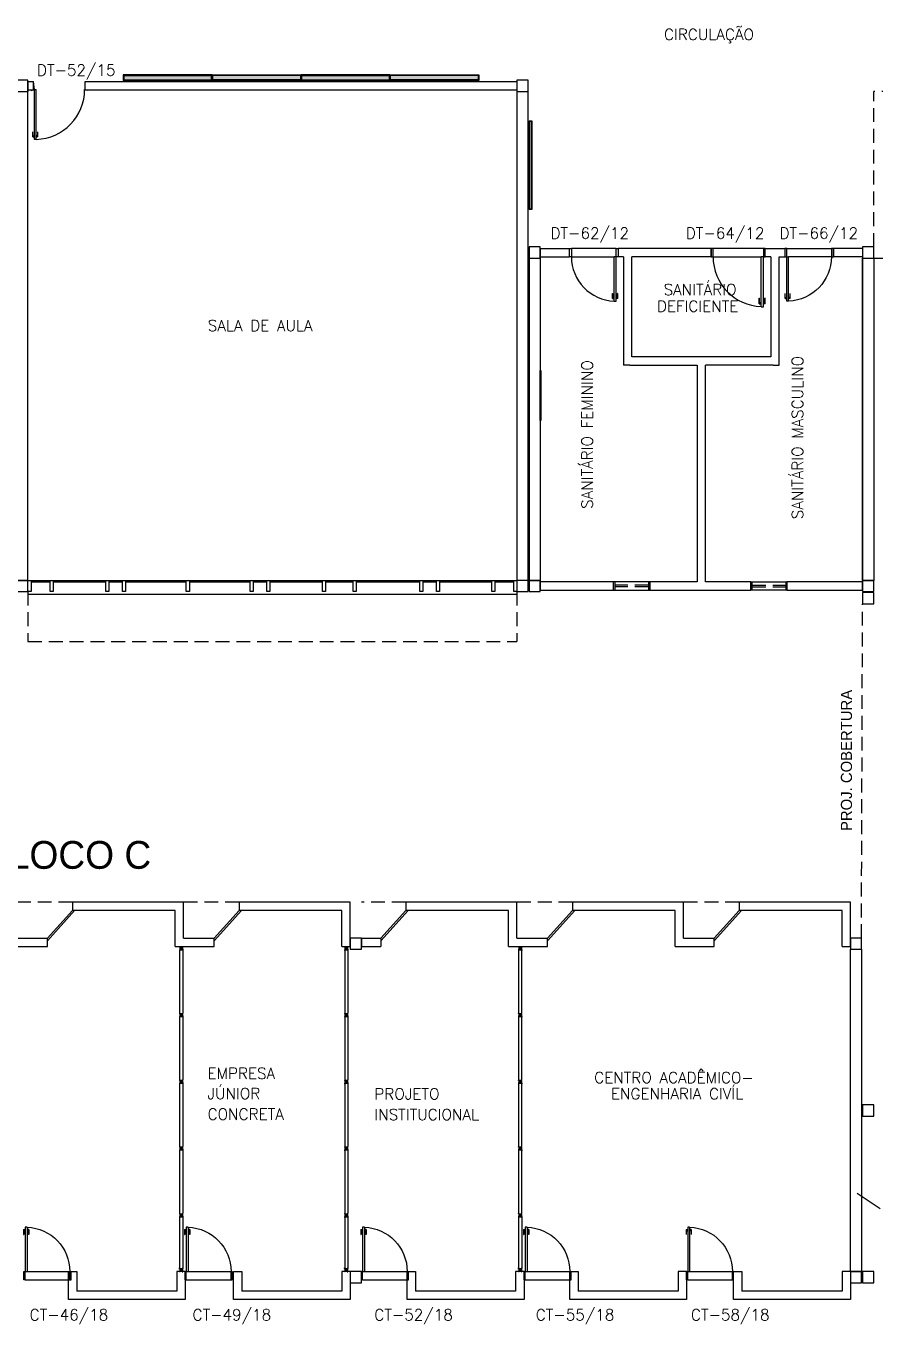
# Model space of a CAD drawing. Header units: centimetres. Extents: x -214 to 72, y 205 to 367.
# Drawn here: x -126.21 to -110.93, y 259.71 to 283.07 of the extents above; entities that cross this region are included whole.
import ezdxf

# ---------------------------------------------------------------- set-up
doc = ezdxf.new("R2010")
doc.units = ezdxf.units.CM
doc.header["$MEASUREMENT"] = 0
doc.linetypes.add('DASHDOT', pattern=[1, 0.5, -0.25, 0, -0.25])
doc.linetypes.add('HIDDEN', pattern=[0.375, 0.25, -0.125])
doc.layers.get('0').update_dxf_attribs({"linetype": 'CONTINUOUS'})
for name, color, linetype in [('ALV', 2, 'CONTINUOUS'), ('DIV', 2, 'CONTINUOUS'), ('ENDEREÇO NOVO', 2, 'CONTINUOUS'), ('ESQ', 1, 'CONTINUOUS'), ('ESTRUT', 3, 'CONTINUOUS'), ('JAN2', 1, 'HIDDEN'), ('MACANETA', 2, 'CONTINUOUS'), ('MARCO', 2, 'CONTINUOUS'), ('PainelFELTRO', 2, 'CONTINUOUS'), ('PainelVIDRO', 2, 'CONTINUOUS'), ('PAREDE_VST', 2, 'CONTINUOUS'), ('PISO', 1, 'CONTINUOUS'), ('PORTA', 1, 'CONTINUOUS'), ('PROJ', 1, 'HIDDEN'), ('REBOCO', 2, 'CONTINUOUS'), ('SOLEIRA', 1, 'CONTINUOUS'), ('TEXTO', 2, 'CONTINUOUS'), ('USO', 2, 'CONTINUOUS')]:
    doc.layers.add(name, color=color, linetype=linetype)
doc.styles.add('UNB-100', font='simplex.shx', dxfattribs={"height": 0.2})

# ---------------------------------------------------------------- blocks, each defined once
blk = doc.blocks.new('DIV12')
for p, q in [((-0.005, 0), (0.005, 0)), ((0, -0.005), (0, 0.005)), ((0.024, 0.018), (0.028, 0.018)), ((0.024, 0.018), (0.024, 0.016)), ((0.024, 0.016), (0.028, 0.016)), ((0.028, 0.03), (0.043, 0.03)), ((0.028, 0.018), (0.028, 0.03)), ((0.028, -0.017), (0.028, 0.016)), ((0.03, 0.028), (1.169, 0.028)), ((0.03, -0.029), (0.03, 0.028)), ((0.043, 0.03), (0.043, 0.028)), ((0.024, -0.017), (0.028, -0.017)), ((0.024, -0.017), (0.024, -0.019)), ((0.024, -0.019), (0.028, -0.019)), ((0.028, -0.031), (0.028, -0.019)), ((0.028, -0.031), (0.043, -0.031)), ((0.03, -0.029), (1.169, -0.029)), ((0.043, -0.029), (0.043, -0.031))]:
    blk.add_line(p, q)
blk = doc.blocks.new('DOOR80')
at = {"layer": 'MACANETA'}
for p, q in [((-0.015, -0.665), (-0.01, -0.665)), ((-0.015, -0.755), (-0.015, -0.665)), ((-0.01, -0.755), (-0.01, -0.665)), ((0.08, -0.665), (0.075, -0.665)), ((0.075, -0.755), (0.075, -0.665)), ((0.08, -0.755), (0.08, -0.665)), ((-0.015, -0.755), (0.012, -0.755)), ((-0.01, -0.735), (0.012, -0.735)), ((0.012, -0.763), (0.012, -0.728)), ((0.012, -0.728), (0.015, -0.728)), ((0.012, -0.763), (0.015, -0.763)), ((0.053, -0.728), (0.05, -0.728)), ((0.053, -0.763), (0.05, -0.763)), ((0.053, -0.763), (0.053, -0.728)), ((0.075, -0.735), (0.053, -0.735)), ((0.08, -0.755), (0.053, -0.755))]:
    blk.add_line(p, q, dxfattribs=at)
at = {"layer": 'PORTA'}
for p, q in [((0.015, -0.8), (0.015, 0)), ((0.015, 0), (0.05, 0)), ((0.05, -0.8), (0.05, 0)), ((0.05, -0.8), (0.015, -0.8))]:
    blk.add_line(p, q, dxfattribs=at)
at = {"layer": 'PORTA', "color": 1}
blk.add_arc((0.02, 0), 0.8, 272.1491, 0, dxfattribs=at)
blk = doc.blocks.new('PORTA80')
at = {"layer": 'MARCO'}
for p, q in [((0, 0), (0.02, 0)), ((0, -0.15), (0, 0)), ((0.02, -0.15), (0.02, 0)), ((-0.002, -0.15), (-0.002, -0.15)), ((-0.002, -0.15), (-0.002, -0.15)), ((-0.002, -0.15), (-0.002, -0.15)), ((0.02, -0.15), (0, -0.15)), ((0.005, 0), (0.005, 0)), ((0.005, 0), (0.005, 0)), ((0.827, 0), (0.847, 0)), ((0.827, -0.15), (0.827, 0)), ((0.827, -0.15), (0.847, -0.15)), ((0.828, 0), (0.828, 0)), ((0.828, 0), (0.828, 0)), ((0.828, 0), (0.828, 0)), ((0.828, -0.15), (0.828, -0.15)), ((0.828, -0.15), (0.828, -0.15)), ((0.828, -0.15), (0.828, -0.15)), ((0.847, -0.15), (0.847, 0))]:
    blk.add_line(p, q, dxfattribs=at)
at = {"layer": 'SOLEIRA'}
for p, q in [((0.02, -0.15), (0.828, -0.15)), ((0.048, 0), (0.828, 0))]:
    blk.add_line(p, q, dxfattribs=at)
at = {"layer": 'PORTA', "xscale": -1, "rotation": 179.9999999948552}
blk.add_blockref('DOOR80', (0.005, 0), dxfattribs=at)
blk = doc.blocks.new('MTDIV')
for p, q in [((-0.0285, 0.0185), (-0.0285, 0.0285)), ((-0.0185, 0.0285), (-0.0285, 0.0285)), ((-0.0265, 0.0185), (-0.0285, 0.0185)), ((-0.0265, 0.0235), (-0.0265, 0.0265)), ((-0.0265, 0.0265), (-0.0185, 0.0265)), ((-0.0265, 0.0235), (0.0265, 0.0235)), ((-0.0215, 0.0235), (-0.0265, 0.0235)), ((-0.0265, 0.0185), (-0.0265, 0.0215)), ((-0.0265, 0.0215), (-0.0235, 0.0215)), ((-0.0235, 0.0215), (-0.0235, -0.0215)), ((-0.0215, 0.0235), (-0.0215, 0.0215)), ((-0.0215, 0.0215), (0.0215, 0.0215)), ((-0.0215, 0.0195), (0.0195, 0.0195)), ((-0.0215, 0.0195), (-0.0215, -0.0195)), ((-0.0185, 0.0265), (-0.0185, 0.0285)), ((-0.0049, 0), (0.0049, 0)), ((0, -0.0049), (0, 0.0049)), ((0.0195, 0.0095), (0.0115, 0.0095)), ((0.0115, 0.0095), (0.0115, 0.0075)), ((0.0215, 0.0075), (0.0115, 0.0075)), ((0.0135, 0.0075), (0.0135, 0.0055)), ((0.0215, 0.0055), (0.0135, 0.0055)), ((0.0185, 0.0265), (0.0185, 0.0285)), ((0.0185, 0.0285), (0.0285, 0.0285)), ((0.0185, 0.0265), (0.0265, 0.0265)), ((0.0195, 0.0195), (0.0195, 0.0095)), ((0.0215, 0.0235), (0.0215, 0.0075)), ((0.0215, 0.0235), (0.0265, 0.0235)), ((0.0215, 0.0055), (0.0215, -0.0055)), ((0.0235, 0.0215), (0.0235, -0.0215)), ((0.0265, 0.0215), (0.0235, 0.0215)), ((0.0265, 0.0235), (0.0265, 0.0265)), ((0.0265, 0.0185), (0.0265, 0.0215)), ((0.0265, 0.0185), (0.0285, 0.0185)), ((0.0285, 0.0185), (0.0285, 0.0285)), ((-0.0285, -0.0185), (-0.0285, -0.0285)), ((-0.0285, -0.0185), (-0.0265, -0.0185)), ((-0.0185, -0.0285), (-0.0285, -0.0285)), ((-0.0265, -0.0185), (-0.0265, -0.0215)), ((-0.0265, -0.0215), (-0.0235, -0.0215)), ((0.0265, -0.0235), (-0.0265, -0.0235)), ((-0.0265, -0.0235), (-0.0265, -0.0265)), ((-0.0215, -0.0235), (-0.0265, -0.0235)), ((-0.0185, -0.0265), (-0.0265, -0.0265)), ((-0.0215, -0.0195), (0.0195, -0.0195)), ((-0.0215, -0.0215), (0.0215, -0.0215)), ((-0.0215, -0.0215), (-0.0215, -0.0235)), ((-0.0185, -0.0265), (-0.0185, -0.0285)), ((0.0215, -0.0075), (0.0115, -0.0075)), ((0.0115, -0.0075), (0.0115, -0.0095)), ((0.0195, -0.0095), (0.0115, -0.0095)), ((0.0215, -0.0055), (0.0135, -0.0055)), ((0.0135, -0.0055), (0.0135, -0.0075)), ((0.0185, -0.0265), (0.0185, -0.0285)), ((0.0265, -0.0265), (0.0185, -0.0265)), ((0.0185, -0.0285), (0.0285, -0.0285)), ((0.0195, -0.0095), (0.0195, -0.0195)), ((0.0215, -0.0075), (0.0215, -0.0235)), ((0.0215, -0.0235), (0.0265, -0.0235)), ((0.0265, -0.0215), (0.0235, -0.0215)), ((0.0265, -0.0185), (0.0265, -0.0215)), ((0.0285, -0.0185), (0.0265, -0.0185)), ((0.0265, -0.0235), (0.0265, -0.0265)), ((0.0285, -0.0185), (0.0285, -0.0285))]:
    blk.add_line(p, q)
blk = doc.blocks.new('DOOR90')
at = {"layer": 'MACANETA'}
for p, q in [((-0.015, -0.755), (-0.01, -0.755)), ((-0.015, -0.845), (-0.015, -0.755)), ((-0.015, -0.845), (0.012, -0.845)), ((-0.01, -0.845), (-0.01, -0.755)), ((-0.01, -0.825), (0.012, -0.825)), ((0.012, -0.853), (0.012, -0.818)), ((0.012, -0.818), (0.015, -0.818)), ((0.012, -0.853), (0.015, -0.853)), ((0.053, -0.818), (0.05, -0.818)), ((0.053, -0.853), (0.05, -0.853)), ((0.053, -0.853), (0.053, -0.818)), ((0.075, -0.825), (0.053, -0.825)), ((0.08, -0.845), (0.053, -0.845)), ((0.08, -0.755), (0.075, -0.755)), ((0.075, -0.845), (0.075, -0.755)), ((0.08, -0.845), (0.08, -0.755))]:
    blk.add_line(p, q, dxfattribs=at)
at = {"layer": 'PORTA'}
for p, q in [((0.015, -0.89), (0.015, 0.01)), ((0.015, 0.01), (0.05, 0.01)), ((0.05, -0.89), (0.05, 0.01)), ((0.05, -0.89), (0.015, -0.89))]:
    blk.add_line(p, q, dxfattribs=at)
at = {"layer": 'PORTA', "color": 1}
blk.add_arc((0.02, 0.01), 0.9, 271.9102, 0, dxfattribs=at)
blk = doc.blocks.new('DOOR-80')
at = {"layer": 'MACANETA'}
for p, q in [((-0.08, -0.755), (-0.08, -0.665)), ((-0.08, -0.665), (-0.075, -0.665)), ((-0.08, -0.755), (-0.053, -0.755)), ((-0.075, -0.755), (-0.075, -0.665)), ((-0.075, -0.735), (-0.053, -0.735)), ((-0.053, -0.728), (-0.05, -0.728)), ((-0.053, -0.763), (-0.053, -0.728)), ((-0.053, -0.763), (-0.05, -0.763)), ((-0.012, -0.728), (-0.015, -0.728)), ((-0.012, -0.763), (-0.015, -0.763)), ((-0.012, -0.763), (-0.012, -0.728)), ((0.01, -0.735), (-0.012, -0.735)), ((0.015, -0.755), (-0.012, -0.755)), ((0.01, -0.755), (0.01, -0.665)), ((0.015, -0.665), (0.01, -0.665)), ((0.015, -0.755), (0.015, -0.665))]:
    blk.add_line(p, q, dxfattribs=at)
at = {"layer": 'PORTA'}
for p, q in [((-0.05, -0.8), (-0.05, 0)), ((-0.015, 0), (-0.05, 0)), ((-0.015, -0.8), (-0.015, 0)), ((-0.05, -0.8), (-0.015, -0.8))]:
    blk.add_line(p, q, dxfattribs=at)
at = {"layer": 'PORTA', "color": 1}
blk.add_arc((-0.02, 0), 0.8, 180, 267.8509, dxfattribs=at)
blk = doc.blocks.new('PainelFELTRO')
at = {"layer": 'PainelFELTRO'}
blk.add_hatch(color=2, dxfattribs=at).paths.add_polyline_path([(0.01, 0.06), (0.01, 0.03), (1.59, 0.03), (1.59, 0.06)])
for p, q in [((1.6, 0.07), (0, 0.07)), ((0, 0.07), (0, 0.02)), ((0, 0.02), (1.6, 0.02)), ((1.6, 0.02), (1.6, 0.07))]:
    blk.add_line(p, q, dxfattribs=at)
at = {"layer": 'PainelFELTRO', "color": 1}
for p, q in [((0, 0), (1.6, 0)), ((0.05, 0.02), (0.05, 0)), ((1.55, 0), (1.55, 0.02))]:
    blk.add_line(p, q, dxfattribs=at)
at = {"layer": 'PainelFELTRO', "color": 2}
for p, q in [((1.59, 0.06), (0.01, 0.06)), ((0.01, 0.06), (0.01, 0.03)), ((0.01, 0.03), (1.59, 0.03)), ((1.59, 0.03), (1.59, 0.06))]:
    blk.add_line(p, q, dxfattribs=at)
blk = doc.blocks.new('PainelVIDRO')
at = {"layer": 'PainelVIDRO'}
blk.add_hatch(color=256, dxfattribs=at).paths.add_polyline_path([(0.01, 0.11), (0.01, 0.03), (1.59, 0.03), (1.59, 0.11)])
for p, q in [((0, 0.12), (0, 0.02)), ((1.6, 0.12), (0, 0.12)), ((0, 0.02), (1.6, 0.02)), ((1.6, 0.02), (1.6, 0.12))]:
    blk.add_line(p, q, dxfattribs=at)
at = {"layer": 'PainelVIDRO', "color": 1}
for p, q in [((0, 0), (1.6, 0)), ((0.05, 0.02), (0.05, 0)), ((1.55, 0), (1.55, 0.02))]:
    blk.add_line(p, q, dxfattribs=at)
at = {"layer": 'PainelVIDRO', "color": 2}
for p, q in [((0.01, 0.11), (0.01, 0.03)), ((0.01, 0.11), (1.59, 0.11)), ((0.01, 0.03), (1.59, 0.03)), ((1.59, 0.03), (1.59, 0.11))]:
    blk.add_line(p, q, dxfattribs=at)

msp = doc.modelspace()

# ---------------------------------------------------------------- linework, layer by layer
at = {"layer": 'ALV'}
for p, q in [((-126.175, 282.073), (-126.175, 281.898)), ((-126.175, 282.073), (-126.075, 282.073)), ((-126.075, 281.923), (-126.075, 282.073)), ((-125.145, 281.923), (-125.145, 282.073)), ((-125.145, 282.073), (-117.375, 282.073)), ((-126.375, 281.898), (-126.175, 281.898)), ((-126.175, 281.923), (-126.075, 281.923)), ((-126.175, 273.098), (-126.175, 281.898)), ((-125.145, 281.923), (-117.375, 281.923)), ((-117.375, 281.898), (-117.375, 273.098)), ((-117.175, 273.098), (-117.175, 281.898)), ((-116.955, 279.073), (-116.955, 278.898)), ((-111.155, 279.073), (-111.155, 278.898)), ((-117.155, 278.898), (-116.955, 278.898)), ((-117.155, 278.898), (-117.155, 273.098)), ((-116.955, 278.898), (-116.955, 273.098)), ((-111.155, 278.898), (-110.955, 278.898)), ((-111.155, 278.898), (-111.155, 273.098)), ((-110.955, 278.898), (-110.955, 273.098)), ((-126.375, 273.098), (-126.175, 273.098)), ((-117.155, 273.098), (-117.375, 273.098)), ((-117.155, 273.098), (-116.955, 273.098)), ((-116.955, 273.098), (-116.955, 272.923)), ((-111.155, 273.098), (-111.155, 272.923)), ((-111.155, 273.098), (-110.955, 273.098)), ((-123.375, 267.308), (-125.375, 267.308)), ((-125.375, 267.308), (-125.375, 267.158)), ((-123.375, 266.658), (-123.375, 267.308)), ((-120.375, 267.308), (-122.375, 267.308)), ((-122.375, 267.308), (-122.375, 267.158)), ((-120.375, 266.508), (-120.375, 267.308)), ((-117.375, 267.308), (-119.375, 267.308)), ((-119.375, 267.308), (-119.375, 267.158)), ((-117.375, 266.658), (-117.375, 267.308)), ((-114.375, 267.308), (-116.375, 267.308)), ((-116.375, 267.308), (-116.375, 267.158)), ((-114.375, 266.658), (-114.375, 267.308)), ((-111.375, 267.308), (-113.375, 267.308)), ((-113.375, 267.308), (-113.375, 267.158)), ((-111.375, 266.508), (-111.375, 267.308)), ((-123.525, 267.158), (-125.375, 267.158)), ((-123.525, 266.508), (-123.525, 267.158)), ((-120.525, 267.158), (-122.375, 267.158)), ((-120.525, 266.508), (-120.525, 267.158)), ((-117.525, 267.158), (-119.375, 267.158)), ((-117.525, 266.508), (-117.525, 267.158)), ((-114.525, 267.158), (-116.375, 267.158)), ((-114.525, 266.508), (-114.525, 267.158)), ((-111.525, 267.158), (-113.375, 267.158)), ((-111.525, 266.508), (-111.525, 267.158)), ((-126.375, 266.658), (-125.825, 266.658)), ((-125.825, 266.508), (-125.825, 266.658)), ((-123.375, 266.658), (-122.825, 266.658)), ((-122.825, 266.508), (-122.825, 266.658)), ((-120.175, 266.658), (-120.175, 266.508)), ((-120.175, 266.658), (-119.825, 266.658)), ((-119.825, 266.658), (-119.825, 266.508)), ((-117.375, 266.658), (-116.825, 266.658)), ((-116.825, 266.508), (-116.825, 266.658)), ((-114.375, 266.658), (-113.825, 266.658)), ((-113.825, 266.508), (-113.825, 266.658)), ((-126.525, 266.508), (-125.825, 266.508)), ((-123.525, 266.508), (-122.825, 266.508)), ((-120.525, 266.508), (-120.375, 266.508)), ((-120.175, 266.508), (-119.825, 266.508)), ((-117.525, 266.508), (-116.825, 266.508)), ((-114.525, 266.508), (-113.825, 266.508)), ((-111.525, 266.508), (-111.375, 266.508)), ((-111.375, 260.658), (-111.375, 266.458)), ((-111.375, 266.458), (-111.175, 266.458)), ((-111.175, 266.458), (-111.175, 260.658)), ((-125.446, 260.158), (-125.446, 260.658)), ((-125.446, 260.658), (-125.296, 260.658)), ((-125.296, 260.658), (-125.296, 260.308)), ((-123.496, 260.658), (-123.496, 260.308)), ((-123.346, 260.658), (-123.496, 260.658)), ((-123.346, 260.658), (-123.346, 260.158)), ((-122.475, 260.158), (-122.475, 260.658)), ((-122.475, 260.658), (-122.325, 260.658)), ((-122.325, 260.658), (-122.325, 260.308)), ((-120.525, 260.658), (-120.525, 260.308)), ((-120.375, 260.658), (-120.525, 260.658)), ((-120.375, 260.658), (-120.375, 260.158)), ((-119.348, 260.158), (-119.348, 260.658)), ((-119.348, 260.658), (-119.198, 260.658)), ((-119.198, 260.658), (-119.198, 260.308)), ((-117.398, 260.658), (-117.398, 260.308)), ((-117.248, 260.658), (-117.398, 260.658)), ((-117.248, 260.658), (-117.248, 260.158)), ((-116.422, 260.158), (-116.422, 260.658)), ((-116.422, 260.658), (-116.272, 260.658)), ((-116.272, 260.658), (-116.272, 260.308)), ((-114.472, 260.658), (-114.472, 260.308)), ((-114.322, 260.658), (-114.472, 260.658)), ((-114.322, 260.658), (-114.322, 260.158)), ((-113.475, 260.158), (-113.475, 260.658)), ((-113.475, 260.658), (-113.325, 260.658)), ((-113.325, 260.658), (-113.325, 260.308)), ((-111.525, 260.658), (-111.525, 260.308)), ((-111.375, 260.658), (-111.525, 260.658)), ((-111.375, 260.658), (-111.375, 260.158)), ((-111.375, 260.658), (-111.175, 260.658)), ((-123.496, 260.308), (-125.296, 260.308)), ((-120.525, 260.308), (-122.325, 260.308)), ((-117.398, 260.308), (-119.198, 260.308)), ((-114.472, 260.308), (-116.272, 260.308)), ((-111.525, 260.308), (-113.325, 260.308)), ((-123.346, 260.158), (-125.446, 260.158)), ((-120.375, 260.158), (-122.475, 260.158)), ((-117.248, 260.158), (-119.348, 260.158)), ((-114.322, 260.158), (-116.422, 260.158)), ((-111.375, 260.158), (-113.475, 260.158))]:
    msp.add_line(p, q, dxfattribs=at)
at = {"layer": 'DIV'}
for p, q in [((-123.447, 261.648), (-123.447, 261.634)), ((-123.447, 261.648), (-123.435, 261.648)), ((-123.445, 261.646), (-123.445, 260.716)), ((-123.445, 261.646), (-123.388, 261.646)), ((-123.435, 261.653), (-123.435, 261.648)), ((-123.433, 261.653), (-123.435, 261.653)), ((-123.433, 261.653), (-123.433, 261.648)), ((-123.433, 261.648), (-123.4, 261.648)), ((-123.422, 261.677), (-123.411, 261.677)), ((-123.416, 261.682), (-123.416, 261.672)), ((-123.4, 261.653), (-123.4, 261.648)), ((-123.398, 261.653), (-123.4, 261.653)), ((-123.398, 261.653), (-123.398, 261.648)), ((-123.398, 261.648), (-123.386, 261.648)), ((-123.388, 261.646), (-123.388, 260.716)), ((-123.386, 261.648), (-123.386, 261.634)), ((-120.477, 261.648), (-120.477, 261.634)), ((-120.477, 261.648), (-120.465, 261.648)), ((-120.475, 261.646), (-120.475, 260.716)), ((-120.475, 261.646), (-120.418, 261.646)), ((-120.465, 261.653), (-120.465, 261.648)), ((-120.463, 261.653), (-120.465, 261.653)), ((-120.463, 261.653), (-120.463, 261.648)), ((-120.463, 261.648), (-120.43, 261.648)), ((-120.451, 261.677), (-120.441, 261.677)), ((-120.446, 261.682), (-120.446, 261.672)), ((-120.43, 261.653), (-120.43, 261.648)), ((-120.428, 261.653), (-120.43, 261.653)), ((-120.428, 261.653), (-120.428, 261.648)), ((-120.428, 261.648), (-120.416, 261.648)), ((-120.418, 261.646), (-120.418, 260.716)), ((-120.416, 261.648), (-120.416, 261.634)), ((-117.349, 261.648), (-117.349, 261.634)), ((-117.349, 261.648), (-117.337, 261.648)), ((-117.347, 261.646), (-117.347, 260.716)), ((-117.347, 261.646), (-117.29, 261.646)), ((-117.337, 261.653), (-117.337, 261.648)), ((-117.335, 261.653), (-117.337, 261.653)), ((-117.335, 261.653), (-117.335, 261.648)), ((-117.335, 261.648), (-117.302, 261.648)), ((-117.324, 261.677), (-117.314, 261.677)), ((-117.319, 261.682), (-117.319, 261.672)), ((-117.302, 261.653), (-117.302, 261.648)), ((-117.3, 261.653), (-117.302, 261.653)), ((-117.3, 261.653), (-117.3, 261.648)), ((-117.3, 261.648), (-117.288, 261.648)), ((-117.29, 261.646), (-117.29, 260.716)), ((-117.288, 261.648), (-117.288, 261.634)), ((-123.445, 261.634), (-123.447, 261.634)), ((-123.386, 261.634), (-123.388, 261.634)), ((-120.475, 261.634), (-120.477, 261.634)), ((-120.416, 261.634), (-120.418, 261.634)), ((-117.347, 261.634), (-117.349, 261.634)), ((-117.288, 261.634), (-117.29, 261.634)), ((-123.445, 260.728), (-123.447, 260.728)), ((-123.447, 260.714), (-123.447, 260.728)), ((-123.447, 260.714), (-123.435, 260.714)), ((-123.445, 260.716), (-123.388, 260.716)), ((-123.435, 260.709), (-123.435, 260.714)), ((-123.433, 260.709), (-123.435, 260.709)), ((-123.433, 260.714), (-123.4, 260.714)), ((-123.433, 260.709), (-123.433, 260.714)), ((-123.4, 260.709), (-123.4, 260.714)), ((-123.398, 260.709), (-123.4, 260.709)), ((-123.398, 260.714), (-123.386, 260.714)), ((-123.398, 260.709), (-123.398, 260.714)), ((-123.386, 260.728), (-123.388, 260.728)), ((-123.386, 260.714), (-123.386, 260.728)), ((-120.475, 260.728), (-120.477, 260.728)), ((-120.477, 260.714), (-120.477, 260.728)), ((-120.477, 260.714), (-120.465, 260.714)), ((-120.475, 260.716), (-120.418, 260.716)), ((-120.465, 260.709), (-120.465, 260.714)), ((-120.463, 260.709), (-120.465, 260.709)), ((-120.463, 260.714), (-120.43, 260.714)), ((-120.463, 260.709), (-120.463, 260.714)), ((-120.43, 260.709), (-120.43, 260.714)), ((-120.428, 260.709), (-120.43, 260.709)), ((-120.428, 260.714), (-120.416, 260.714)), ((-120.428, 260.709), (-120.428, 260.714)), ((-120.416, 260.728), (-120.418, 260.728)), ((-120.416, 260.714), (-120.416, 260.728)), ((-117.347, 260.728), (-117.349, 260.728)), ((-117.349, 260.714), (-117.349, 260.728)), ((-117.349, 260.714), (-117.337, 260.714)), ((-117.347, 260.716), (-117.29, 260.716)), ((-117.337, 260.709), (-117.337, 260.714)), ((-117.335, 260.709), (-117.337, 260.709)), ((-117.335, 260.714), (-117.302, 260.714)), ((-117.335, 260.709), (-117.335, 260.714)), ((-117.302, 260.709), (-117.302, 260.714)), ((-117.3, 260.709), (-117.302, 260.709)), ((-117.3, 260.714), (-117.288, 260.714)), ((-117.3, 260.709), (-117.3, 260.714)), ((-117.288, 260.728), (-117.29, 260.728)), ((-117.288, 260.714), (-117.288, 260.728)), ((-123.422, 260.685), (-123.411, 260.685)), ((-123.417, 260.69), (-123.417, 260.68)), ((-120.451, 260.685), (-120.441, 260.685)), ((-120.446, 260.69), (-120.446, 260.68)), ((-117.324, 260.685), (-117.314, 260.685)), ((-117.319, 260.69), (-117.319, 260.68))]:
    msp.add_line(p, q, dxfattribs=at)
at = {"layer": 'ESQ'}
for p, q in [((-126.12, 273.098), (-117.43, 273.098)), ((-126.175, 272.898), (-126.175, 272.848)), ((-126.12, 273.073), (-125.775, 273.073)), ((-125.72, 273.073), (-124.775, 273.073)), ((-124.72, 273.073), (-124.475, 273.073)), ((-124.42, 273.073), (-123.325, 273.073)), ((-123.27, 273.073), (-122.175, 273.073)), ((-122.12, 273.073), (-121.875, 273.073)), ((-121.82, 273.073), (-120.875, 273.073)), ((-120.82, 273.073), (-120.325, 273.073)), ((-120.27, 273.073), (-119.125, 273.073)), ((-119.07, 273.073), (-118.825, 273.073)), ((-118.77, 273.073), (-117.825, 273.073)), ((-117.77, 273.073), (-117.43, 273.073)), ((-117.375, 272.898), (-117.375, 272.848)), ((-126.175, 272.848), (-117.375, 272.848)), ((-125.335, 267.158), (-125.825, 266.613)), ((-125.375, 267.158), (-125.825, 266.658)), ((-122.375, 267.158), (-122.825, 266.658)), ((-122.335, 267.158), (-122.825, 266.613)), ((-119.375, 267.158), (-119.825, 266.658)), ((-119.335, 267.158), (-119.825, 266.613)), ((-116.375, 267.158), (-116.825, 266.658)), ((-116.335, 267.158), (-116.825, 266.613)), ((-113.335, 267.158), (-113.825, 266.613)), ((-113.375, 267.158), (-113.825, 266.658))]:
    msp.add_line(p, q, dxfattribs=at)
for points in [[(-126.175, 273.098), (-126.12, 273.098), (-126.12, 272.898), (-126.175, 272.898)], [(-125.775, 273.098), (-125.72, 273.098), (-125.72, 272.898), (-125.775, 272.898)], [(-124.775, 273.098), (-124.72, 273.098), (-124.72, 272.898), (-124.775, 272.898)], [(-124.475, 273.098), (-124.42, 273.098), (-124.42, 272.898), (-124.475, 272.898)], [(-123.325, 273.098), (-123.27, 273.098), (-123.27, 272.898), (-123.325, 272.898)], [(-122.175, 273.098), (-122.12, 273.098), (-122.12, 272.898), (-122.175, 272.898)], [(-121.875, 273.098), (-121.82, 273.098), (-121.82, 272.898), (-121.875, 272.898)], [(-120.875, 273.098), (-120.82, 273.098), (-120.82, 272.898), (-120.875, 272.898)], [(-120.325, 273.098), (-120.27, 273.098), (-120.27, 272.898), (-120.325, 272.898)], [(-119.125, 273.098), (-119.07, 273.098), (-119.07, 272.898), (-119.125, 272.898)], [(-118.825, 273.098), (-118.77, 273.098), (-118.77, 272.898), (-118.825, 272.898)], [(-117.825, 273.098), (-117.77, 273.098), (-117.77, 272.898), (-117.825, 272.898)], [(-117.43, 273.098), (-117.375, 273.098), (-117.375, 272.898), (-117.43, 272.898)]]:
    msp.add_lwpolyline(points, close=True, dxfattribs=at)
at = {"layer": 'ESTRUT'}
for points in [[(-126.175, 282.098), (-126.375, 282.098), (-126.375, 281.898), (-126.175, 281.898)], [(-117.175, 282.098), (-117.375, 282.098), (-117.375, 281.898), (-117.175, 281.898)], [(-116.955, 279.098), (-117.155, 279.098), (-117.155, 278.898), (-116.955, 278.898)], [(-110.955, 279.098), (-111.155, 279.098), (-111.155, 278.898), (-110.955, 278.898)], [(-126.175, 273.098), (-126.375, 273.098), (-126.375, 272.898), (-126.175, 272.898)], [(-117.175, 273.098), (-117.375, 273.098), (-117.375, 272.898), (-117.175, 272.898)], [(-116.955, 273.098), (-117.155, 273.098), (-117.155, 272.898), (-116.955, 272.898)], [(-110.955, 273.098), (-111.155, 273.098), (-111.155, 272.898), (-110.955, 272.898)], [(-110.955, 272.878), (-111.155, 272.878), (-111.155, 272.678), (-110.955, 272.678)], [(-120.175, 266.658), (-120.375, 266.658), (-120.375, 266.458), (-120.175, 266.458)], [(-111.175, 266.658), (-111.375, 266.658), (-111.375, 266.458), (-111.175, 266.458)], [(-110.955, 263.658), (-111.155, 263.658), (-111.155, 263.458), (-110.955, 263.458)], [(-120.175, 260.658), (-120.375, 260.658), (-120.375, 260.458), (-120.175, 260.458)], [(-111.175, 260.658), (-111.375, 260.658), (-111.375, 260.458), (-111.175, 260.458)], [(-110.955, 260.658), (-111.155, 260.658), (-111.155, 260.458), (-110.955, 260.458)]]:
    msp.add_lwpolyline(points, close=True, dxfattribs=at)
at = {"layer": 'JAN2'}
for p, q in [((-115.615, 273.073), (-115.615, 272.923)), ((-115.005, 273.013), (-115.615, 273.013)), ((-115.005, 272.983), (-115.615, 272.983)), ((-115.005, 273.073), (-115.005, 272.923)), ((-113.145, 273.073), (-113.145, 272.923)), ((-113.145, 273.013), (-112.535, 273.013)), ((-113.145, 272.983), (-112.535, 272.983)), ((-112.535, 273.073), (-112.535, 272.923))]:
    msp.add_line(p, q, dxfattribs=at)
at = {"layer": 'MARCO'}
for p, q in [((-126.06, 281.933), (-126.075, 282.073)), ((-126.075, 282.073), (-126.075, 282.073)), ((-126.075, 282.073), (-126.075, 282.073)), ((-126.075, 282.073), (-126.075, 282.073)), ((-126.075, 282.073), (-126.075, 282.073)), ((-126.075, 282.073), (-126.075, 282.073)), ((-125.145, 281.923), (-125.145, 282.073)), ((-125.145, 282.073), (-125.145, 282.073)), ((-125.145, 282.073), (-125.145, 282.073)), ((-125.145, 282.073), (-125.145, 282.073)), ((-125.145, 282.073), (-125.145, 282.073)), ((-125.145, 282.073), (-125.145, 282.073)), ((-126.12, 281.913), (-126.075, 281.923)), ((-126.12, 281.923), (-126.12, 281.913)), ((-126.075, 281.923), (-126.06, 281.933)), ((-126.075, 281.923), (-126.075, 281.923)), ((-126.075, 281.923), (-126.075, 281.923)), ((-126.06, 281.933), (-126.06, 281.933)), ((-126.06, 281.933), (-126.06, 281.933)), ((-125.145, 281.923), (-125.145, 281.923)), ((-125.145, 281.923), (-125.145, 281.923)), ((-125.145, 281.923), (-125.145, 281.923)), ((-125.145, 281.923), (-125.145, 281.923)), ((-125.145, 281.923), (-125.145, 281.923)), ((-125.1, 281.913), (-125.145, 281.923)), ((-125.1, 281.923), (-125.1, 281.913))]:
    msp.add_line(p, q, dxfattribs=at)
at = {"layer": 'PAREDE_VST'}
for p, q in [((-114.985, 273.073), (-115.635, 273.073)), ((-115.635, 272.923), (-114.985, 272.923)), ((-113.165, 273.073), (-112.515, 273.073)), ((-112.515, 272.923), (-113.165, 272.923))]:
    msp.add_line(p, q, dxfattribs=at)
at = {"layer": 'PISO'}
for p, q in [((-115.59, 279.073), (-116.395, 279.073)), ((-112.94, 279.073), (-113.846, 279.073)), ((-112.52, 279.073), (-111.715, 279.073)), ((-116.395, 278.923), (-115.625, 278.923)), ((-113.846, 278.923), (-112.975, 278.923)), ((-111.715, 278.923), (-112.485, 278.923))]:
    msp.add_line(p, q, dxfattribs=at)
at = {"layer": 'PISO', "linetype": 'DASHDOT'}
msp.add_line((-111.255, 262.068), (-108.98, 260.571), dxfattribs=at)
at = {"layer": 'PORTA'}
for points in [[(-116.395, 278.923), (-116.43, 278.923), (-116.43, 279.073), (-116.395, 279.073)], [(-115.555, 278.923), (-115.59, 278.923), (-115.59, 279.073), (-115.555, 279.073)], [(-113.881, 278.923), (-113.846, 278.923), (-113.846, 279.073), (-113.881, 279.073)], [(-112.94, 278.923), (-112.905, 278.923), (-112.905, 279.073), (-112.94, 279.073)], [(-112.555, 278.923), (-112.52, 278.923), (-112.52, 279.073), (-112.555, 279.073)], [(-111.715, 278.923), (-111.68, 278.923), (-111.68, 279.073), (-111.715, 279.073)]]:
    msp.add_lwpolyline(points, close=True, dxfattribs=at)
at = {"layer": 'PROJ'}
for p, q in [((-104.935, 281.898), (-110.955, 281.898)), ((-110.955, 279.098), (-110.955, 281.898)), ((-110.955, 278.898), (-105.155, 278.898)), ((-126.175, 272.898), (-126.175, 271.998)), ((-117.375, 272.898), (-117.375, 271.998)), ((-111.175, 266.658), (-111.155, 272.678)), ((-126.175, 271.998), (-117.375, 271.998)), ((-125.375, 267.308), (-126.375, 267.308)), ((-122.375, 267.308), (-123.375, 267.308)), ((-119.375, 267.308), (-120.173, 267.308)), ((-116.375, 267.308), (-117.375, 267.308)), ((-113.375, 267.308), (-114.375, 267.308))]:
    msp.add_line(p, q, dxfattribs=at)
at = {"layer": 'REBOCO'}
for p, q in [((-116.955, 279.073), (-116.43, 279.073)), ((-116.43, 278.923), (-116.43, 279.073)), ((-116.43, 278.923), (-116.43, 279.073)), ((-113.881, 278.923), (-113.881, 279.073)), ((-111.155, 279.073), (-111.68, 279.073)), ((-111.68, 278.923), (-111.68, 279.073)), ((-111.68, 279.073), (-111.68, 278.923)), ((-116.955, 278.923), (-116.43, 278.923)), ((-115.455, 278.923), (-115.555, 278.923)), ((-115.455, 278.923), (-115.455, 276.973)), ((-113.881, 278.923), (-115.305, 278.923)), ((-115.305, 277.123), (-115.305, 278.923)), ((-112.805, 278.923), (-112.905, 278.923)), ((-112.805, 278.923), (-112.805, 277.123)), ((-112.655, 278.923), (-112.555, 278.923)), ((-112.655, 276.973), (-112.655, 278.923)), ((-111.155, 278.923), (-111.68, 278.923)), ((-111.155, 273.098), (-111.155, 278.898)), ((-110.955, 278.898), (-110.955, 273.098)), ((-112.805, 277.123), (-115.305, 277.123)), ((-115.345, 276.973), (-115.455, 276.973)), ((-115.345, 276.973), (-114.13, 276.973)), ((-114.13, 276.973), (-114.13, 274.018)), ((-113.98, 274.153), (-113.98, 276.973)), ((-112.765, 276.973), (-113.98, 276.973)), ((-112.765, 276.973), (-112.655, 276.973)), ((-113.98, 273.073), (-113.98, 274.153)), ((-114.13, 274.018), (-114.13, 273.073)), ((-114.13, 273.073), (-114.985, 273.073)), ((-114.985, 273.073), (-114.985, 272.923)), ((-114.985, 272.923), (-113.165, 272.923)), ((-113.165, 273.073), (-113.98, 273.073)), ((-113.165, 272.923), (-113.165, 273.073))]:
    msp.add_line(p, q, dxfattribs=at)
for points in [[(-113.881, 279.073), (-115.555, 279.073), (-115.555, 278.923)], [(-112.905, 278.923), (-112.905, 279.073), (-112.555, 279.073), (-112.555, 278.923)], [(-115.635, 273.073), (-116.955, 273.073), (-116.955, 272.923), (-115.635, 272.923), (-115.635, 273.073), (-115.635, 273.073)]]:
    msp.add_lwpolyline(points, dxfattribs=at)
for points in [[(-116.955, 276.873), (-116.945, 276.873), (-116.945, 275.973), (-116.955, 275.973)], [(-112.515, 273.073), (-112.515, 272.923), (-111.155, 272.923), (-111.155, 273.073)]]:
    msp.add_lwpolyline(points, close=True, dxfattribs=at)

# ---------------------------------------------------------------- block references
at = {"layer": 'ALV', "color": 6, "xscale": -1, "rotation": 270}
msp.add_blockref('PainelFELTRO', (-117.175, 279.77), dxfattribs=at)
at = {"layer": 'ALV'}
for p in [(-126.247, 260.658), (-123.346, 260.658), (-120.175, 260.658), (-117.248, 260.658), (-114.322, 260.658)]:
    msp.add_blockref('PORTA80', p, dxfattribs=at)
at = {"layer": 'DIV', "rotation": 270}
for p in [(-123.416, 266.477), (-120.446, 266.477), (-117.319, 266.477), (-123.416, 265.277), (-120.446, 265.277), (-117.319, 265.277), (-123.416, 264.077), (-120.446, 264.077), (-117.319, 264.077), (-123.416, 262.877), (-120.446, 262.877), (-117.319, 262.877)]:
    msp.add_blockref('DIV12', p, dxfattribs=at)
at = {"layer": 'DIV'}
for p in [(-123.416, 266.477), (-120.446, 266.477), (-117.319, 266.477), (-123.416, 265.277), (-120.446, 265.277), (-117.319, 265.277), (-123.416, 264.077), (-120.446, 264.077), (-117.319, 264.077), (-123.416, 262.877), (-120.446, 262.877), (-117.319, 262.877), (-123.416, 261.677), (-120.446, 261.677), (-117.319, 261.677), (-123.417, 260.685), (-120.446, 260.685), (-117.319, 260.685)]:
    msp.add_blockref('MTDIV', p, dxfattribs=at)
at = {"layer": 'PainelVIDRO', "color": 2}
for p in [(-124.46, 282.073), (-121.26, 282.073)]:
    msp.add_blockref('PainelVIDRO', p, dxfattribs=at)
at = {"layer": 'PainelVIDRO', "color": 2, "xscale": -1}
for p in [(-121.26, 282.073), (-118.06, 282.073)]:
    msp.add_blockref('PainelVIDRO', p, dxfattribs=at)
at = {"layer": 'PORTA'}
for name, p in [('DOOR90', (-126.075, 281.923)), ('DOOR-80', (-115.575, 278.923))]:
    msp.add_blockref(name, p, dxfattribs=at)
at = {"layer": 'PORTA', "xscale": 1.124991633441653, "yscale": 1.124991633441653, "zscale": 1.124991633441653}
msp.add_blockref('DOOR-80', (-112.923, 278.923), dxfattribs=at)
at = {"layer": 'PORTA', "xscale": -1}
msp.add_blockref('DOOR-80', (-112.535, 278.923), dxfattribs=at)

# ---------------------------------------------------------------- texts
at = {"layer": 'ENDEREÇO NOVO', "style": 'UNB-100'}
for s, p in [('DT-52/15', (-126.014, 282.18)), ('DT-62/12', (-116.772, 279.247)), ('DT-64/12', (-114.336, 279.247)), ('DT-66/12', (-112.65, 279.247)), ('CT-46/18', (-126.146, 259.781)), ('CT-49/18', (-123.213, 259.781)), ('CT-52/18', (-119.943, 259.781)), ('CT-55/18', (-117.036, 259.781)), ('CT-58/18', (-114.244, 259.781))]:
    msp.add_text(s, height=0.2, dxfattribs=at).set_placement(p)
at = {"layer": 'PROJ'}
msp.add_text('PROJ. COBERTURA', height=0.2, rotation=90, dxfattribs=at).set_placement((-111.345, 268.587))
at = {"layer": 'TEXTO', "style": 'UNB-100'}
for s, p in [('CIRCULAÇÃO', (-114.729, 282.823)), ('SANITÁRIO', (-114.736, 278.231)), ('DEFICIENTE', (-114.856, 277.931)), ('SALA DE AULA', (-122.938, 277.583)), ('EMPRESA', (-122.944, 264.126)), ('CENTRO ACADÊMICO-', (-115.984, 264.049)), ('JÚNIOR', (-122.946, 263.762)), ('ENGENHARIA CIVÍL', (-115.684, 263.759)), ('PROJETO', (-119.942, 263.755)), ('CONCRETA', (-122.942, 263.391)), ('INSTITUCIONAL', (-119.941, 263.384))]:
    msp.add_text(s, height=0.2, dxfattribs=at).set_placement(p)
for s, p in [('SANITÁRIO MASCULINO', (-112.226, 274.197)), ('SANITÁRIO FEMININO', (-116.012, 274.385))]:
    msp.add_text(s, height=0.2, rotation=90, dxfattribs=at).set_placement(p)
at = {"layer": 'USO'}
msp.add_text('ENC - BLOCO C', height=0.5, dxfattribs=at).set_placement((-128.972, 267.907))

doc.saveas('drawing.dxf')
